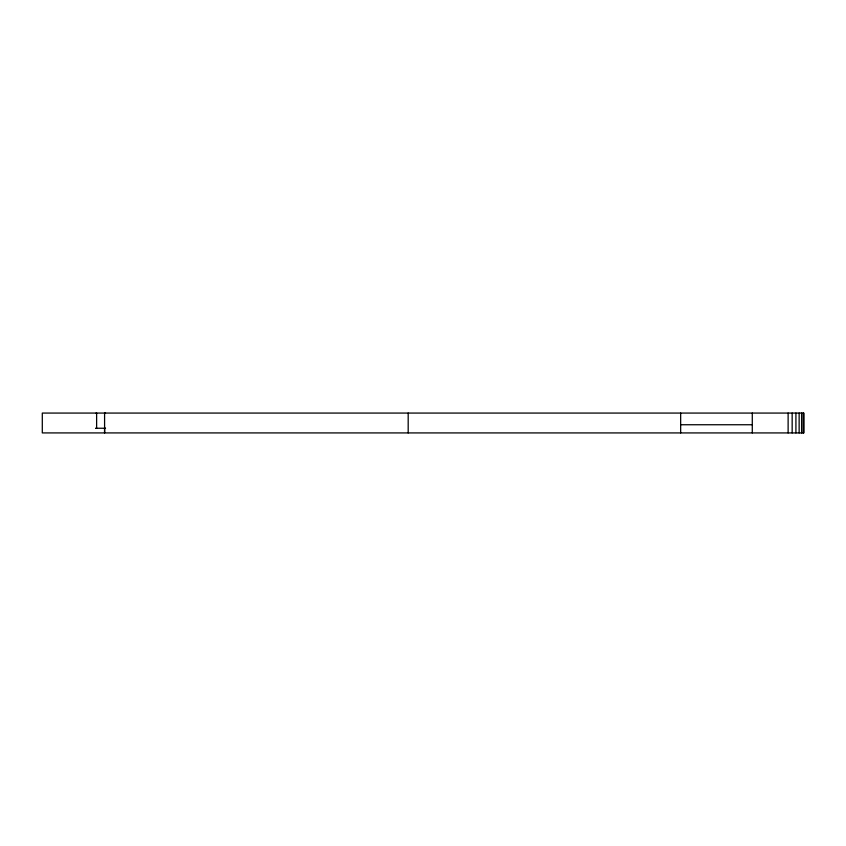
<?xml version="1.0" encoding="UTF-8"?>
<svg xmlns="http://www.w3.org/2000/svg" width="846" height="846" viewBox="0 0 846 846"><rect width="100%" height="100%" fill="white"/><g stroke="black" fill="none" stroke-linecap="round" stroke-linejoin="round"><path stroke-width="1.27" d="M803.7 432.93L803.7 413.07L42.3 413.07L42.3 432.919L803.7 432.93L803.7 413.07M96.053 413.07L96.624 413.07L96.624 428.245L96.053 428.245M105.528 413.07L104.587 413.07L104.587 432.919L104.587 428.245L105.528 428.245M680.66 424.745L752.284 424.745M95.704 428.245L105.179 428.245M803.171 413.07L803.171 432.919M801.617 413.07L801.617 432.919M799.142 413.07L799.142 432.919M795.917 413.07L795.917 432.919M792.163 413.07L792.163 432.919M788.123 413.07L788.123 432.919M752.284 413.07L752.284 432.919M680.66 413.07L680.66 432.919M408.184 413.07L408.184 432.919"/></g></svg>
